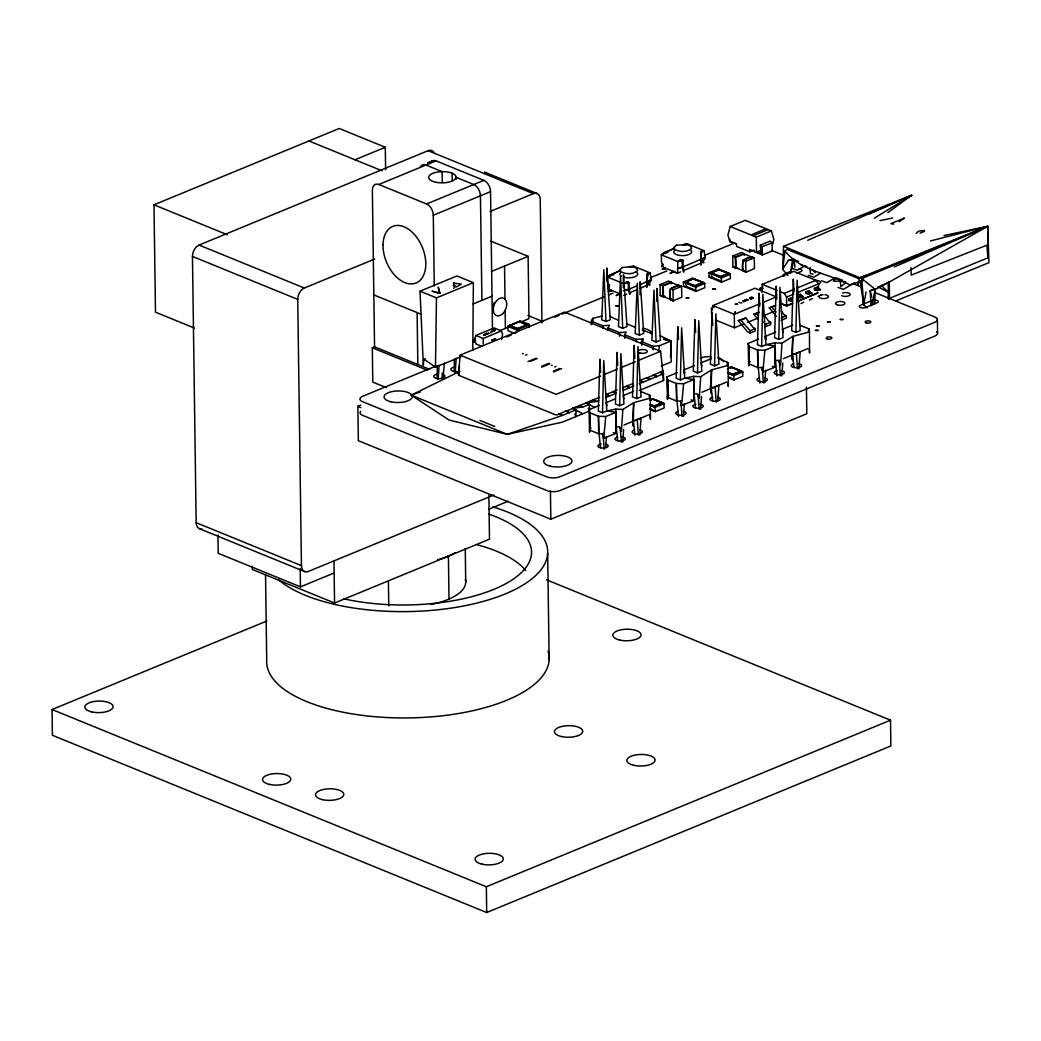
<?xml version="1.0" encoding="UTF-8"?>
<svg xmlns="http://www.w3.org/2000/svg" width="1041" height="1041" viewBox="0 0 1041 1041"><rect width="100%" height="100%" fill="white"/><g stroke="black" fill="none" stroke-linecap="round" stroke-linejoin="round"><path stroke-width="1.5" d="M437.259 378.95L437.259 366.146M650.248 400.369L653.162 398.846L662.375 402.698L653.618 406.654L649.675 404.897M693.8 279.04L703.013 282.449L694.243 285.924L685.043 282.306L693.8 278.598L703.013 282.449L694.256 286.405L685.043 282.306L693.8 278.598M719.435 269.853L728.635 273.262L719.878 276.737L710.665 273.119L719.435 269.411L728.635 273.262L719.891 277.218L710.665 273.119L719.435 269.411M727.477 369.178L731.849 367.109L741.062 370.96L732.304 374.916L728.362 373.146M454.331 371.897L454.357 359.093M759.839 303.751L734.295 314.304L734.452 327.772L743.17 324.18M750.158 333.081L750.158 330.752L740.815 320.068L738.29 320.667L747.529 331.806L750.158 333.081L755.154 331.012L755.18 328.527L753.111 327.525L745.824 317.986L738.29 320.667M763.6 321.981L765.682 324.35L765.669 326.679L770.665 324.623L770.704 322.137L768.635 321.135L763.17 313.979M647.112 274.017L647.645 273.132L650.17 272.95L651.302 279.756L649.077 284.44L640.137 288.292M701.27 252.521L701.361 250.998L704.067 250.738L705.199 257.543L702.974 262.228L683.599 270.569M491.339 331.493L492.705 331.454M472.783 350.466L473.369 282.671L456.921 275.956L420.017 291.168L423.336 365.105L423.843 359.119L435.476 367.122L460.838 356.894M772.266 242.826L772.188 250.959L762.35 254.98L754.699 251.792L761.062 252.937L760.294 245.195L770.223 241.096L772.266 242.826L762.246 246.717L760.294 245.195M435.476 367.122L436.465 297.882L473.369 282.671M606.591 280.914L606.786 268.005L610.286 319.743L605.966 321.513L601.763 319.795L603.832 269.606L605.966 321.513M623.312 287.732L623.494 274.824L626.994 326.562L622.687 328.331L618.471 326.614L620.553 276.425L622.687 328.331M640.02 294.551L640.202 281.643L643.702 333.38L639.395 335.163L635.179 333.432L637.261 283.243L639.395 335.163M656.741 301.37L656.923 288.474L660.423 340.199L656.103 341.982L651.9 340.264L653.969 290.062L656.103 341.982M693.787 393.966L693.983 379.484L684.692 378.182L680.385 379.952L676.169 378.234L677.821 326.666L678.511 339.509M781.414 311.168L784.146 314.746L786.215 315.735L786.176 318.234L781.179 320.29M663.755 339.002L670.938 341.019L670.664 357.206L670.938 341.019L660.124 335.709M459.263 372.223L459.406 366.016M442.165 377.714L442.269 373.055M602.518 412.73L603.754 360.602L606.825 410.948L602.518 412.73L598.302 411.013L599.941 359.431L600.631 372.288M619.629 405.678L620.865 353.55L623.936 403.895L619.629 405.678L615.413 403.96L617.053 352.392L617.742 365.235M636.741 398.625L637.977 346.497L641.048 396.855L636.741 398.625L632.525 396.907L634.164 345.339L634.854 358.182M680.385 379.952L681.634 327.824L684.692 378.182L693.735 376.335L700.71 376.699L711.576 369.867L728.206 365.378L727.62 362.372L727.646 365.56M697.496 372.899L698.745 320.771L701.803 371.13L697.496 372.899L693.28 371.182L694.933 319.613L695.622 332.456M714.607 365.846L715.857 313.718L718.915 364.077L714.607 365.846L710.391 364.129L712.044 312.56L712.721 325.404M761.661 346.458L762.91 294.33L765.968 344.688L761.661 346.458L757.445 344.74L759.097 293.172L759.774 306.015M778.772 339.405L780.008 287.277L783.079 337.635L778.772 339.405L774.556 337.687L776.196 286.119L776.885 298.962M795.884 332.352L797.12 280.224L800.191 330.583L795.884 332.352L791.667 330.635L793.307 279.066L793.997 291.922M729.897 239.157L729.819 241.811L735.857 243.607M592.641 321.578L592.745 318.377L601.984 316.1M488.75 333.575L488.346 332.873L489.153 333.445M818.421 288.305L818.59 283.829L815.884 280.302L793.723 271.376L762.246 284.336L761.921 292.378M610.039 275.566L610.039 275.553M663.937 253.353L674.542 248.239L664.275 252.495L661.373 254.837L661.516 261.942L662.792 266.392L665.238 268.838L662.076 269.359L665.225 268.071L673.15 271.298L673.163 272.078L677.639 273.145L680.619 271.857M887.843 212.624L911.708 195.24L783.561 246.288L782.65 269.333L787.894 275.553M637.157 285.768L628.543 289.32L629.766 294.356L628.764 282.371M647.619 275.657L646.825 287.29L647.06 281.682L651.302 279.756L645.498 282.332M699.396 260.12L705.199 257.543L682.441 267.108L683.664 272.143L682.87 260.575L683.013 261.356M701.283 252.573L700.723 265.078L700.957 259.469L703.872 262.8L700.97 260.263L700.775 252.403L704.067 250.738L687.62 244.023L684.223 244.427M743.729 301.656L742.949 300.823M745.551 300.914L744.757 300.081M874.661 303.907L875.273 289.411L861.779 278.546L783.561 246.288M591.067 428.111L589.726 428.658L589.557 432.236L589.024 409.712L599.395 405.43M668.947 395.333L667.593 395.879L667.424 399.458L666.891 376.933L677.262 372.652M750.21 361.839L748.869 362.385L748.7 365.977L748.167 343.439L758.538 339.158M745.903 300.875L746.007 300.524M943.992 235.539L987.701 226.313L987.831 257.843L888.428 298.806L889.313 282.033L987.701 226.313L988.95 262.67L895.442 301.083M589.726 428.658L590 430.193L598.666 433.824L602.492 433.876L603.715 438.222L616.181 433.355L616.103 412.249L606.825 410.948L615.869 409.113L622.843 409.477L633.709 402.646L633.214 426.068L632.668 420.239L633.709 402.646L650.326 398.156L649.753 395.151L649.779 398.339M710.535 387.46L711.576 369.867L711.094 393.29L710.535 387.46L713.007 387.772L718.824 385.248M748.869 362.385L749.143 363.921L757.809 367.564L761.635 367.603L762.858 371.949L775.324 367.083L775.259 345.989L765.968 344.688L775.011 342.853L781.986 343.205L792.852 336.373L792.357 359.796L791.811 353.966L792.852 336.373L809.469 331.884L808.896 328.878L808.922 332.066M642.7 341.877L642.883 338.845L636.207 339.431L624.756 334.76L626.175 332.027L619.499 332.613L608.048 327.941L609.453 325.208L602.778 325.794L591.34 321.122L592.745 318.377L592.381 321.604M622.843 409.477L621.399 431.208L619.603 426.823L615.439 426.914M700.71 376.699L699.279 398.43L697.47 394.045L693.983 393.862L693.735 376.335M781.986 343.205L780.555 364.936L778.746 360.55L775.259 360.368L775.011 342.853M438.131 379.314L439.12 365.313M455.203 372.249L456.218 358.247M605.693 447.552L606.5 436.426M622.687 442.087L623.611 429.373M639.799 435.034L640.944 419.146M680.697 259.547L677.821 261.551L677.639 273.145M683.443 416.361L684.366 403.648M700.554 409.308L701.478 396.595M717.783 400.668L718.824 386.367M764.719 382.867L765.642 370.154M781.83 375.814L782.754 363.101M798.941 368.761L800.087 352.873M458.495 374.903L460.109 355.137L564.521 312.105L660.593 351.311L662.74 370.973M613.201 432.666L616.181 433.355L616.103 412.249L605.732 416.53L603.715 438.222L603.142 433.446M683.612 383.752L681.582 405.443L694.061 400.577L693.983 379.484L683.612 383.752L676.325 383.478L667.476 379.926L667.867 397.415L676.533 401.045L680.359 401.097L681.582 405.443L681.009 400.668M772.344 366.393L775.324 367.083L775.259 345.989L764.875 350.257L762.858 371.949L762.285 367.174L763.326 382.932M442.893 379.028L444.39 363.179M453.382 286.119L453.681 283.087L461.371 284.128L456.231 286.952M492.588 331.012L493.135 330.609C493.746 331.454 495.451 331.389 492.614 330.856M529.362 327.499L529.322 324.636L516.531 329.906L507.969 326.419L508.984 325.573L518.21 328.865L527.579 324.87L519.082 321.487L507.969 326.419L508.034 330.713L515.165 333.614M867.335 307.954L863.64 304.831L860.295 281.786L858.278 278.389L786.944 249.28L785.005 251.05L782.65 269.333L788.362 260.406L792.487 259.456L794.088 259.326L794.986 267.277M484.898 334.616L484.221 334.408M487.162 333.693L486.472 333.484M678.758 287.225L679.031 285.299L681.582 286.366L681.79 297.179L673.137 300.81L670.651 299.808L669.844 294.915L670.456 288.838L679.031 285.299M751.433 258.649L751.706 256.724L754.244 257.778L754.452 268.604L745.942 272.235C740.541 271.415 742.753 263.998 743.118 260.263L751.706 256.724M790.626 272.69L792.487 259.456L793.138 262.618M752.656 297.661L751.589 297.271L752.708 297.492M662.883 296.633L662.649 285.663L660.111 284.609L660.202 295.423L662.883 296.633L664.861 296.191M735.545 268.058L735.323 257.075L732.786 256.034L732.877 266.847L735.545 268.058L737.522 267.602M658.511 351.741L659.604 345.664L670.938 341.019L671.224 361.865L661.243 366.055M646.955 274.408L647.073 282.475L649.974 285.013L647.06 281.682L639.942 284.622M866.086 292.053L863.64 304.831L861.779 278.546L987.701 226.313L930.459 240.926M762.845 302.502L776.365 296.919L755.011 288.214L712.916 305.56L711.367 312.521L712.395 316.425M744.198 301.265L744.12 301.669M871.499 305.638L875.273 289.411L889.313 282.033L889.469 298.91M790.783 272.677L794.088 259.326L788.362 260.406M700.762 252.351L700.996 251.701M772.279 245.624L773.853 239.482L771.407 230.907L745.239 220.315L730.222 226.496L727.906 235.097L729.663 241.161L736.403 244.049L736.794 246.522L749.819 251.831L754.022 250.1M858.747 281.551L857.836 284.792L858.903 281.083M516.57 332.769L516.87 328.787L527.657 324.35L529.322 324.636C528.841 323.126 516.974 321.201 520.773 321.135L507.969 326.419M501.58 339.392L502.608 334.33L501.424 330.934L494.111 327.954L475.854 335.475L474.774 338.885L475.958 343.946L481.814 346.341M609.466 284.779L608.009 289.047L609.675 285.416M662.883 263.985L661.907 266.834L663.013 264.414M628.621 290.153L628.1 282.436M682.519 267.94L681.985 260.198L677.821 261.551L661.373 254.837L664.652 253.132L661.373 254.837M743.742 301.5L743.209 300.784M745.551 300.758L745.031 300.029M475.295 338.195L472.861 342.008L474.345 342.281L475.256 340.134M620.605 270.478L609.974 275.162L619.187 271.05M746.072 299.665L747.308 299.47L746.241 299.535M484.182 334.838L484.729 334.304L483.844 334.838M486.251 333.732L486.993 333.367L486.433 333.914M591.965 323.595L591.379 324.714L591.34 321.122M641.503 343.972L641.477 341.591L642.883 338.845M641.529 345.17L642.102 344.05M626.89 282.579L628.048 282.41L623.923 283.764L607.476 277.049L610.781 275.397L607.476 277.049L607.619 284.154L608.894 288.591L611.34 291.051L608.178 291.571L611.327 290.27L619.265 293.51L619.265 294.291M673.137 300.81L673.033 289.879L670.456 288.838M610.299 274.811L607.476 277.049M453.655 288.37L455.151 286.678L453.681 283.087L454.657 286.132M685.056 281.669L684.392 282.384L685.056 281.669L695.583 285.963L695.961 291.376L704.718 287.758L704.666 283.464L703.664 282.632L692.161 278.363L683.403 281.981L683.469 286.275L695.961 291.376L694.334 289.723L686.435 286.496L685.056 281.669L683.403 281.981L695.909 287.082L704.666 283.464L692.161 278.363L693.137 278.337M710.678 272.482L710.014 273.184L710.678 272.482L721.218 276.776L721.595 282.176L730.353 278.572L730.288 274.277L729.299 273.445L717.783 269.177L709.025 272.781L709.09 277.075L721.595 282.176L719.956 280.536L712.057 277.309L710.678 272.482L709.025 272.781L721.53 277.882L730.288 274.277L717.783 269.177L718.771 269.151M916.197 233.444L918.435 231.219L924.473 230.464M516.531 329.906L517.533 329.06L516.87 328.787L517.819 331.285M845.695 282.71L840.855 286.652L840.243 280.927M629.115 283.568L627.242 281.682L623.923 283.764L626.786 282.605M737.132 304.128C736.455 304.479 733.866 303.438 735.831 304.532M743.326 271.22L744.094 270.751M899.203 221.668L904.343 218.076L890.81 223.646L893.842 224.127M647.073 274.304L650.17 272.95L633.722 266.236L629.415 266.847M619.265 293.51L616.116 295.67L619.902 294.056M673.15 271.298L670.014 273.458L675.062 271.311M751.706 298.559L753.281 298.26L751.225 297.427M623.416 290.816L630.208 288.63M682.766 267.238L677.314 268.604L684.106 266.418M671.419 299.34L670.651 299.808L673.189 300.732M874.323 218.194L911.708 195.24L807.738 240.276M835.259 277.713L826.892 282.645L821.453 280.758M854.57 282.762L843.418 289.346L837.992 287.407M820.672 273.119L813.698 277.218L808.245 275.371M701.14 251.974L704.067 250.738M744.289 255.006L743.912 253.536L735.323 257.075M804.238 266.21L797.276 270.231L791.85 268.279M671.614 283.581L671.237 282.124L662.649 285.663M901.883 200.692L911.708 195.24L868.988 214.069M484.325 335.436L483.479 335.085M646.89 274.668L650.17 272.95M800.932 303.556L803.678 302.124M809.482 300.029L812.24 298.598M818.044 296.503L820.789 295.071M751.42 234.746L765.851 228.799M753.658 235.578L767.894 229.71M751.407 258.025A21.067 13.351 67.6 0 1 751.563 257.192L751.212 256.893A21.067 8.64 -0.8 0 0 743.404 260.12L743.066 260.692A21.067 13.351 67.6 0 0 743.209 270.647L743.547 270.946A21.067 8.64 -0.8 0 1 744.094 270.582M491.222 331.663L491.925 331.324M678.732 286.6A21.067 13.351 67.6 0 1 678.888 285.768L678.55 285.481A21.067 8.64 -0.8 0 0 670.729 288.695L670.404 289.268A21.067 13.351 67.6 0 0 670.534 299.235L670.885 299.522A21.067 8.64 -0.8 0 1 671.419 299.17M873.126 289.437L870.185 290.79L871.07 305.625M877.55 287.42L889.313 282.033M860.295 281.786L863.184 280.471L849.833 284.948C828.415 273.041 801.323 271.636 785.005 251.05M747.802 300.276L747.503 300.315M632.668 420.239L635.14 420.551L648.803 414.786M791.811 353.966L794.283 354.278L807.946 348.514M750.158 330.752L755.18 328.527M765.682 324.35L770.704 322.137M781.192 317.96L786.215 315.735M762.025 289.58L759.917 288.396L762.949 287.069M894.375 266.951L987.701 226.313L858.278 278.389L867.257 275.032M635.14 420.551L640.957 418.014M794.283 354.278L800.1 351.754M623.741 295.358L626.721 294.069M629.701 292.781L637.157 289.58M527.579 324.87L518.21 328.865L509.713 325.26M650.248 400.082L653.162 398.846M727.477 368.956L731.849 367.109M740.815 320.068L745.824 317.986M757.913 319.223L753.801 314.278L758.837 312.625M776.508 316.542L769.325 307.876L775.61 305.716M780.789 303.465L786.645 305.885L792.383 303.504M798.135 301.122L818.252 292.794M472.809 341.175L475.464 340.082M475.854 335.475L483.167 338.494L501.424 330.934M730.222 226.496L756.3 237.14L771.407 230.907M732.786 256.034L741.322 252.508L743.912 253.536M743.118 260.263L745.707 261.304L754.244 257.778M779.878 291.545L784.289 293.354L794.335 289.203M797.211 288.006L815.884 280.302M786.645 305.885L786.593 297.049L793.854 294.043M796.768 292.846L818.59 283.829M747.529 322.372L757.692 318.182M763.495 315.787L773.671 311.584M194.368 328.045L155.486 312.183L153.99 204.817L339.236 128.472L385.287 147.275L385.612 169.709M354.981 159.767L385.287 147.275M201.798 528.867A9.421 6.181 -67.8 0 1 196.163 522.686L192.455 256.424A9.421 6.181 -67.8 0 1 199.065 245.064L428.098 150.685A9.421 6.181 -67.8 0 1 433.798 152.246M427.461 162.89L432.509 160.808M429.595 369.295L374.552 346.835L372.366 190.373A9.421 5.973 67.6 0 1 378.833 184.478L436.088 160.874L483.857 180.366A9.421 5.973 67.6 0 1 490.545 191.648L492.484 330.257M378.833 184.478L426.589 203.971L483.857 180.366M434.279 286.015L433.29 215.24L490.545 191.648M493.928 494.969L308.305 571.47A9.421 6.181 -67.8 0 1 301.448 565.653L297.726 299.392A9.421 6.181 -67.8 0 1 304.349 288.032L374.708 259.04M489.973 211.531L533.382 193.652A9.421 6.181 -67.8 0 1 540.24 199.456L541.958 322.853M491.547 271.415L528.112 256.346L528.984 318.689L520.136 322.333M473.069 303.998L492.016 296.191M386.224 387.59L372.795 382.112L372.314 347.759L374.552 346.835M631.21 267.277L633.722 266.236L630.95 267.147M424.247 359.978L424.806 358.716L425.014 359.665M490.61 332.847L491.326 332.547M472.861 342.008L475.516 340.914M499.628 330.791L511.3 325.976M677.821 261.551L681.92 260.198M436.127 366.016L362.697 396.27A9.304 3.813 -0.8 0 0 362.541 401.67L546.785 476.856A9.304 3.813 -0.8 0 0 559.928 476.765L934.597 322.372A9.304 3.813 -0.8 0 0 934.753 316.971L874.843 292.521M506.564 336.985L511.066 335.137M554.528 317.219L559.017 315.371M562.023 314.135L603.988 296.841M608.478 294.993L612.98 293.133M650.443 277.7L666.93 270.907M704.393 255.461L734.373 243.113M806.437 387.2L806.801 413.745L550.819 519.225L358.351 440.681L357.87 406.328L360.837 405.105M660.111 284.609L668.647 281.096L671.237 282.124M459.823 371.351L411.208 395.151L449.061 420.03L507.279 434.357L562.504 422.125L589.44 411.013L589.349 404.311L586.057 402.971L572.589 408.267L575.881 409.868L575.972 416.569L574.84 413.798M749.819 251.831L749.416 249.372L756.508 252.117L760.815 250.347M673.033 289.879L681.582 286.366M662.805 296.555L660.202 295.423M685.772 287.212L686.435 286.496M735.467 267.979L732.877 266.847M711.393 278.025L712.057 277.309M525.731 355.163L526.915 354.682M694.907 286.249L695.909 287.082M720.541 277.062L721.53 277.882M693.657 290.426L694.334 290.153M719.292 281.239L719.956 280.966M528.008 361.578L536.193 358.208M530.285 361.422L537.156 358.598M541.606 366.315L548.802 363.348M541.775 367.122L549.856 363.79M554.71 367.005L555.894 366.51M791.29 271.194L784.133 274.147A3.774 1.548 -0.8 0 0 784.172 276.359M553.357 371.116L559.668 368.514M553.526 371.91L561.606 368.579M796.56 273.341L800.854 271.571A3.774 1.548 -0.8 0 0 801.83 270.022A3.774 1.548 -0.8 0 0 798.981 268.981M738.928 302.489L741.96 302.918M750.405 298.793L751.173 298.481L750.275 298.416M751.459 298.364L749.936 297.752L751.459 298.364L750.327 299.04L751.42 298.585M919.984 233.184L924.486 231.336M600.475 376.087L556.18 394.344L460.109 355.137M603.91 374.669L617.339 369.139M620.319 367.915L635.231 361.761M638.211 360.537L660.593 351.311M788.714 298.936L791.746 301.2L788.74 300.654L788.714 298.936L791.615 297.739L791.628 299.457M797.263 295.41L800.165 294.213L803.34 296.724L800.295 297.674L797.289 297.127M805.825 291.883L808.714 290.686L811.889 293.198L808.857 294.148L805.851 293.601L805.825 291.883L808.857 294.148M814.374 288.357L817.276 287.16L820.451 289.671L817.406 290.621L814.4 290.075L814.374 288.357L817.406 290.621M786.866 305.729L792.643 303.347M798.408 300.966L817.185 293.237M575.881 409.868L562.4 415.424L559.121 414.084L565.849 411.052L569.141 412.652L565.849 411.052M598.783 400.434L596.09 401.54L592.797 399.939L586.057 402.971M605.524 397.649L616.298 393.212L613.006 391.611L617.04 389.946M626.474 386.055L629.766 387.655L626.474 386.055L633.214 383.543M639.955 380.512L643.247 382.112L639.955 380.512L646.682 377.727L649.974 379.327L646.682 377.727M653.423 374.955L656.715 376.556L653.423 374.955L660.163 372.184L663.455 373.784L663.546 380.486L639.291 390.479M559.121 414.084L557.768 414.63A1.887 0.768 -0.8 0 1 555.1 414.656L459.029 375.45A1.887 0.768 -0.8 0 1 459.068 374.357M565.849 411.299L572.589 408.527M592.797 399.939L599.538 397.428M606.265 394.643L609.558 395.983L606.265 394.383L613.006 391.871M622.44 387.981L626.474 386.315M646.695 377.987L653.423 375.215M660.163 372.184L662.18 371.611A1.887 0.768 -0.8 0 0 662.649 370.804L662.219 370.518M589.349 404.311L582.609 407.096L572.589 408.267L582.713 413.798M623.038 390.44L633.813 385.99M639.2 383.778L663.455 373.784L662.649 370.804L663.546 380.486M684.08 373.094L684.002 369.88L694.373 365.612M711.484 358.559L701.113 362.828L701.829 365.885M765.356 339.613L765.278 336.386L775.649 332.118M792.761 325.065L782.39 329.333L783.105 332.391M615.023 398.989L606.135 402.659L607.046 405.522M633.618 391.325L623.247 395.606L623.962 398.664M667.476 379.926L666.891 376.933M749.078 346.302L749.143 363.921L749.078 346.302L748.167 343.439M589.935 412.574L590 430.193L589.935 412.574L589.024 409.712M871.903 300.576L860.452 305.286A3.774 1.548 -0.8 0 0 860.387 307.472A3.774 1.548 -0.8 0 0 865.722 307.433L877.16 302.723A3.774 1.548 -0.8 0 0 877.901 300.914A3.774 1.548 -0.8 0 0 873.985 300.12M651.835 398.859L652.499 398.586M730.522 367.122L731.185 366.848M650.443 404.376L654.945 406.211L654.282 406.927L654.945 406.211L655.323 411.611L664.08 408.007L664.028 403.713L663.026 402.88L662.362 403.153L664.028 403.713L655.27 407.317L649.714 405.053M727.62 372.014L733.632 374.474L732.968 375.176L733.632 374.474L734.009 379.874L742.767 376.269L742.714 371.975L741.726 371.143L741.049 371.416L742.714 371.975L733.957 375.58L728.401 373.316M653.019 410.675L655.323 411.611L650.052 409.464M731.706 378.937L734.009 379.874L728.739 377.727M701.972 392.184L710.873 388.514M726.683 382.008L713.007 387.772L710.365 386.393M783.248 358.69L792.149 355.02M624.106 424.962L633.006 421.293M217.946 534.879L218.207 553.292L300.459 586.851L334.135 572.979M489.075 509.127L508.112 501.281M546.395 579.759L890.51 720.19L890.875 745.955L486.694 912.528L52.414 735.284L52.05 709.52L266.912 620.983M252.26 566.304L252.312 569.466L334.564 603.038L489.491 539.186L488.88 495.321M52.05 709.52L486.342 886.75L890.51 720.19M753.801 314.278L759.11 312.118M769.325 307.876L774.621 305.716M714.217 307.069L711.341 308.227L711.445 310.778M728.349 372.873L732.291 374.422L741.062 370.96L731.849 367.538M649.662 404.611L653.605 406.172L662.375 402.698L653.162 399.289M446.342 556.974L448.411 556.115L449.009 599.069M683.521 244.57L682.636 245.142L684.562 244.362M631.197 266.418L630.326 266.639M684.757 245.195L687.62 244.023L684.848 244.934M420.408 391.95L411.208 395.151L507.279 434.357L562.4 415.424L559.108 413.824M680.32 259.664L681.113 259.469M486.733 333.367L486.225 333.875M624.704 290.439L628.868 289.45M664.718 253.34L667.788 252.456M610.82 275.54L613.891 274.668M875.273 289.411L870.185 290.79L871.616 296.776M492.107 331.324L492.887 331.624M747.711 299.73L748.206 299.743M487.409 334.187L488.008 333.836L487.162 334.005M485.145 335.111L485.744 334.76L484.898 334.942M879.983 220.614L892.697 217.998M494.085 329.203L493.239 329.359L495.178 330.322L493.655 330.635L492.927 329.828L494.904 329.711M627.163 281.695L628.751 282.345M678.758 285.481L670.964 282.384A21.067 8.64 -0.8 0 1 663.143 285.611L662.805 286.054A21.067 13.351 67.6 0 1 662.948 296.138L663.299 296.425A21.067 8.64 -0.8 0 0 664.171 296.204M641.477 341.591L652.928 346.263L659.604 345.664M737.627 304.219L736.872 304.141M709.025 272.781L710.014 272.755M683.403 281.981L684.379 281.955M751.433 256.906L743.69 253.77A21.067 8.64 -0.8 0 1 735.818 257.023L735.48 257.595A21.067 13.351 67.6 0 1 735.623 267.55L743.495 270.972M670.755 299.548L663.182 296.438M528.308 324.623L527.657 324.35L529.322 324.636M759.917 288.396L763.053 288.461M764.875 350.257L757.601 349.997L748.739 346.445M605.732 416.53L598.458 416.257L589.596 412.704M845.396 281.656L833.36 281.083L836.17 277.934L842.299 280.107M522.439 353.628L523.207 353.68M551.431 365.456L552.198 365.508M813.164 274.043L810.34 273.588L810.067 267.407M735.753 267.836L735.961 267.849A21.067 8.64 -0.8 0 0 736.833 267.628M709.09 277.075L712.07 277.739M683.469 286.275L686.435 286.926M741.049 371.416L741.726 371.143M662.362 403.153L663.026 402.88M663.455 339.327L670.938 341.019M691.068 399.887L694.061 400.577L693.761 395.567M820.451 289.671L817.302 288.877L817.276 287.16M811.889 293.198L808.74 292.404L808.714 290.686M803.34 296.724L800.191 295.93L800.165 294.213M805.565 266.223L801.063 265.039L806.931 266.691M459.315 373.172L457.116 372.457L459.315 373.355M730.288 274.277L728.622 273.731L729.299 273.445M704.666 283.464L703 282.918L703.664 282.632M642.284 330.023L652.447 333.797M751.173 298.481L749.624 297.869L751.173 298.572M800.074 325.326L808.896 328.878M718.797 358.807L727.62 362.372M640.931 391.585L649.753 395.151M771.485 250.347L783.47 255.227M793.958 259.508L798.447 261.343M853.867 283.959L861.362 287.017M762.246 284.336L776.937 290.348M484.442 172.038L537.091 193.522M428.098 150.685L533.382 193.652M780.529 303.347L786.358 305.729M750.652 297.453L752.968 298.39M712.916 305.56L734.295 314.304M308.917 140.964L382.021 170.802M715.935 320.199L734.452 327.772M528.112 256.346L491.417 241.369A9.421 5.973 67.6 0 0 490.818 241.161M730.209 366.874L742.714 371.975M728.427 376.621L732.383 378.664M527.865 315.475L542.777 321.565M660.163 372.444L663.455 373.784M519.758 321.122L520.409 321.396M420.017 291.168L436.465 297.882M651.523 398.612L664.028 403.713M153.99 204.817L227.263 234.719M373.836 294.928L421.514 314.395M649.74 408.358L653.696 410.401M592.797 400.199L596.09 401.54L586.057 402.724L594.918 407.551M199.065 245.064L304.349 288.032M579.33 405.756L582.609 407.096L579.317 405.496M192.455 256.424L297.726 299.392M372.314 347.759L427.513 370.284M479.888 420.421L494.774 426.498M357.87 406.328L360.889 407.551M196.163 522.686L301.448 565.653M199.312 528.62L304.597 571.587M626.851 323.855L635.153 327.264M527.644 325.326L519.082 321.487L508.984 325.573M609.558 316.282L618.38 320.264M613.006 391.611L616.298 393.212M878.344 286.991L888.337 292.261L881.415 285.585M743.755 253.77L743.977 254.095A21.067 13.351 67.6 0 1 744.146 255.058M671.081 282.358L671.302 282.671A21.067 13.351 67.6 0 1 671.484 283.646M798.278 296.164L800.295 297.674M682.389 259.86L682.844 260.51L682.48 259.938M732.968 374.747L733.957 375.58M654.269 406.497L655.27 407.317M745.942 272.235L745.707 261.304M812.162 269.502L815.311 272.638M516.87 328.787L517.533 329.06M771.849 307.277L776 312.027M756.339 313.666L758.408 316.048M784.289 293.354L786.593 297.049M588.321 408.254L589.44 411.013M647.281 274.486L647.606 275.618M701.074 252L701.53 253.731M647.385 274.785L647.632 275.943M765.278 336.386L766.189 339.249M684.002 369.88L684.913 372.743M872.319 299.769L873.386 304.258M667.593 395.879L667.867 397.415L667.815 379.796M792.409 352.951L793.919 367.343M775.298 360.004L776.976 375.996M758.199 367.057L759.865 383.049M711.146 386.445L712.643 400.837M694.035 393.498L695.531 407.89M676.923 400.551L678.589 416.543M633.435 420.824L634.945 435.216M616.155 426.276L617.664 440.668M599.043 433.329L600.553 447.721M796.365 353.042L797.549 368.826M779.254 360.082L780.438 375.879M715.089 386.536L716.273 402.32M698.095 395.164L699.162 409.373M680.866 400.629L682.05 416.426M637.222 419.302L638.393 435.099M620.228 427.942L621.295 442.152M602.999 433.407L604.183 449.205M987.831 257.843L986.946 245.169L911.213 275.11L910.966 267.693M809.325 349.229L809.547 352.99L809.469 331.884M728.062 382.724L728.271 386.471L728.206 365.378M650.118 414.24L650.404 419.25L650.326 398.156M756.508 252.117L756.3 237.14M758.147 367.421L757.601 349.997L757.809 367.564M676.871 400.915L676.325 383.478L676.533 401.045M599.004 433.694L598.458 416.257L598.666 433.824M808.558 329.021L808.636 332.183M727.282 362.515L727.373 365.677M649.415 395.294L649.493 398.456M937.394 319.522L937.59 333.263M888.194 282.15L888.428 298.806M665.225 268.071L665.238 268.838M652.928 346.263L652.98 349.854M636.207 339.431L636.246 341.825M624.756 334.76L624.808 338.351M619.499 332.613L619.551 336.204M615.869 409.113L616.116 426.641M611.327 290.27L611.34 291.051M608.048 327.941L608.087 330.335M602.778 325.794L602.817 328.188M550.429 491.118L550.819 519.225M547.657 553.669L549.154 660.007M504.534 266.067L505.002 299.118M505.158 310.452L505.405 328.409M481.905 300.355L480.448 195.812A9.421 5.973 67.6 0 0 473.746 184.53L455.984 177.282A13.65 5.595 -0.8 0 0 435.945 172.364A13.65 5.595 -0.8 0 0 435.086 182.071A13.65 5.595 -0.8 0 0 455.984 177.282L456.01 179.351M486.342 886.75L486.694 912.528M465.262 548.49L465.73 581.893M452.106 173.209L452.21 181.29M442.308 182.435L442.165 171.648L425.99 165.038A9.421 5.973 67.6 0 0 420.525 166.677M417.116 312.586L417.831 364.493M388.423 581.724L388.761 605.888M333.966 560.709L334.564 603.038M300.198 568.451L300.459 586.851M265.533 574.619L266.717 660.007A141.277 57.919 -0.8 0 0 414.878 717.783A141.277 57.919 -0.8 0 0 548.073 651.067M762.246 246.717L762.35 254.98M483.219 344.024L483.167 338.494M430.636 162.513A9.421 5.973 67.6 0 1 436.088 160.874M426.589 203.971A9.421 5.973 67.6 0 1 433.29 215.24M494.293 302.554A9.421 6.181 -67.8 0 1 492.835 306.08M636.194 271.987A8.953 3.67 -0.8 0 1 635.062 276.698A8.953 3.67 -0.8 0 1 623.598 277.179M621.425 276.294A8.953 3.67 -0.8 0 1 620.748 272.651M690.86 250.321A8.953 3.67 -0.8 0 1 682.61 255.605A8.953 3.67 -0.8 0 1 674.646 250.439M360.772 411.325A9.304 3.813 -0.8 0 0 362.736 415.411L546.967 490.597A9.304 3.813 -0.8 0 0 560.123 490.506L934.792 336.113A9.304 3.813 -0.8 0 0 936.744 331.767M605.459 444.065A5.179 2.121 -0.8 0 1 606.916 447.331A5.179 2.121 -0.8 0 1 598.77 447.214A5.179 2.121 -0.8 0 1 601.256 444M621.906 436.895A5.179 2.121 -0.8 0 1 624.47 440.044A5.179 2.121 -0.8 0 1 616.337 440.395A5.179 2.121 -0.8 0 1 617.703 437.077M639.681 429.959A5.179 2.121 -0.8 0 1 641.373 433.121A5.179 2.121 -0.8 0 1 633.448 433.342A5.179 2.121 -0.8 0 1 634.503 430.102M683.325 411.286A5.179 2.121 -0.8 0 1 685.03 414.435A5.179 2.121 -0.8 0 1 677.092 414.669A5.179 2.121 -0.8 0 1 678.159 411.429M700.112 404.168A5.179 2.121 -0.8 0 1 702.128 407.395A5.179 2.121 -0.8 0 1 693.97 407.499A5.179 2.121 -0.8 0 1 695.895 404.233M717.861 397.246A5.179 2.121 -0.8 0 1 719.019 400.46A5.179 2.121 -0.8 0 1 711.081 400.46A5.179 2.121 -0.8 0 1 712.682 397.246M764.601 377.792A5.179 2.121 -0.8 0 1 766.293 380.954A5.179 2.121 -0.8 0 1 758.368 381.175A5.179 2.121 -0.8 0 1 759.423 377.935M781.388 370.674A5.179 2.121 -0.8 0 1 783.405 373.901A5.179 2.121 -0.8 0 1 775.246 374.005A5.179 2.121 -0.8 0 1 777.172 370.739M798.824 363.686A5.179 2.121 -0.8 0 1 800.516 366.848A5.179 2.121 -0.8 0 1 792.591 367.07A5.179 2.121 -0.8 0 1 793.645 363.83M700.294 358.065A14.132 5.791 -0.8 0 1 711.315 356.608M717.665 357.57A14.132 5.791 -0.8 0 1 723.469 361.578M842.663 292.95A4.711 1.926 -0.8 0 1 849.287 293.302A4.711 1.926 -0.8 0 1 848.155 296.021A4.711 1.926 -0.8 0 1 841.57 295.605M825.032 294.798A4.711 1.926 -0.8 0 1 828.272 297.166A4.711 1.926 -0.8 0 1 822.377 298.533A4.711 1.926 -0.8 0 1 819.267 296.138M820.698 295.241A4.711 1.926 -0.8 0 1 823.067 294.772M814.517 280.55A4.711 1.926 -0.8 0 1 820.256 281.669A4.711 1.926 -0.8 0 1 817.784 284.128M642.935 328.253A14.132 5.791 -0.8 0 1 651.38 333.627M459.471 371.221A5.647 2.316 -0.8 0 1 451.391 370.388A5.647 2.316 -0.8 0 1 454.488 367.148M442.945 374.526A5.647 2.316 -0.8 0 1 442.893 378.104A5.647 2.316 -0.8 0 1 434.344 377.48A5.647 2.316 -0.8 0 1 437.754 374.148M492.757 506.824A141.277 57.919 -0.8 0 1 494.878 597.82A141.277 57.919 -0.8 0 1 278.585 579.785M476.921 544.703A125.115 51.295 -0.8 0 1 525.627 570.455M488.984 514.176A125.115 51.295 -0.8 0 1 508.125 582.387A125.115 51.295 -0.8 0 1 343.894 598.822M455.073 552.68A58.882 24.138 -0.8 0 1 437.714 559.798M465.327 579.225A58.882 24.138 -0.8 0 1 431.156 604.405M615.778 305.755L618.64 305.794L615.778 305.755M686.175 297.986L689.038 298.025L686.201 297.908M712.63 289.138L715.492 289.177L712.63 289.138M815.441 330.4L818.304 330.439L815.48 330.309M816.417 325.885L819.28 325.924L816.443 325.794M827.517 321.994L830.38 322.033L827.517 321.994M840.269 319.483L843.132 319.522L840.308 319.392M735.323 312.248L735.167 313.003C735.063 313.172 734.803 310.712 735.323 312.248M622.505 267.459L619.837 269.749L620.826 271.727C626.005 274.395 633.162 274.616 637.678 270.556L636.676 268.292L632.642 266.665L622.505 267.459M676.403 245.247L673.735 247.537L674.724 249.515C679.89 252.182 687.06 252.403 691.575 248.357L690.573 246.079L686.54 244.453L676.403 245.247M495.321 339.652L492.796 340.98L491.586 339.978L495.711 339.08L494.436 338.624L495.321 339.652M439.836 293.276L432.041 291.155L439.744 293.393L438.235 287.173L439.836 293.276M383.023 244.674A30.605 19.389 67.6 0 0 414.565 283.49A30.605 19.389 67.6 0 0 415.619 235.904A30.605 19.389 67.6 0 0 383.023 244.674M502.868 313.588A9.421 6.181 -67.8 0 0 503.87 298.299A9.421 6.181 -67.8 0 0 493.304 308.748A9.421 6.181 -67.8 0 0 502.868 313.588M640.215 353.12A4.711 1.926 -0.8 0 0 647.32 351.403A4.711 1.926 -0.8 0 0 640.306 349.776A4.711 1.926 -0.8 0 0 640.215 353.12M550.39 466.199A14.132 5.791 -0.8 0 0 571.925 461.189A14.132 5.791 -0.8 0 0 551.105 456.166A14.132 5.791 -0.8 0 0 550.39 466.199M827.543 339.041A2.824 1.158 -0.8 0 0 831.85 338.039A2.824 1.158 -0.8 0 0 827.686 337.024A2.824 1.158 -0.8 0 0 827.543 339.041M866.476 322.983A2.824 1.158 -0.8 0 0 870.783 321.981A2.824 1.158 -0.8 0 0 866.619 320.979A2.824 1.158 -0.8 0 0 866.476 322.983M837.719 305.065A4.711 1.926 -0.8 0 0 844.915 303.386A4.711 1.926 -0.8 0 0 837.966 301.708A4.711 1.926 -0.8 0 0 837.719 305.065M390.765 401.748A14.132 5.791 -0.8 0 0 412.301 396.738A14.132 5.791 -0.8 0 0 391.468 391.715A14.132 5.791 -0.8 0 0 390.765 401.748M561.385 736.534A14.132 5.791 -0.8 0 0 582.713 731.381A14.132 5.791 -0.8 0 0 561.672 726.501A14.132 5.791 -0.8 0 0 561.385 736.534M633.774 765.304A14.132 5.791 -0.8 0 0 655.101 760.138A14.132 5.791 -0.8 0 0 634.06 755.272A14.132 5.791 -0.8 0 0 633.774 765.304M481.996 864.16A14.132 5.791 -0.8 0 0 503.324 858.994A14.132 5.791 -0.8 0 0 482.282 854.127A14.132 5.791 -0.8 0 0 481.996 864.16M322.463 799.644A14.132 5.791 -0.8 0 0 343.79 794.478A14.132 5.791 -0.8 0 0 322.749 789.612A14.132 5.791 -0.8 0 0 322.463 799.644M91.777 711.901A14.132 5.791 -0.8 0 0 113.105 706.748A14.132 5.791 -0.8 0 0 92.063 701.868A14.132 5.791 -0.8 0 0 91.777 711.901M619.733 640.059A14.132 5.791 -0.8 0 0 641.061 634.893A14.132 5.791 -0.8 0 0 620.02 630.026A14.132 5.791 -0.8 0 0 619.733 640.059M269.45 784.407A14.132 5.791 -0.8 0 0 290.777 779.254A14.132 5.791 -0.8 0 0 269.736 774.374A14.132 5.791 -0.8 0 0 269.45 784.407"/></g></svg>
